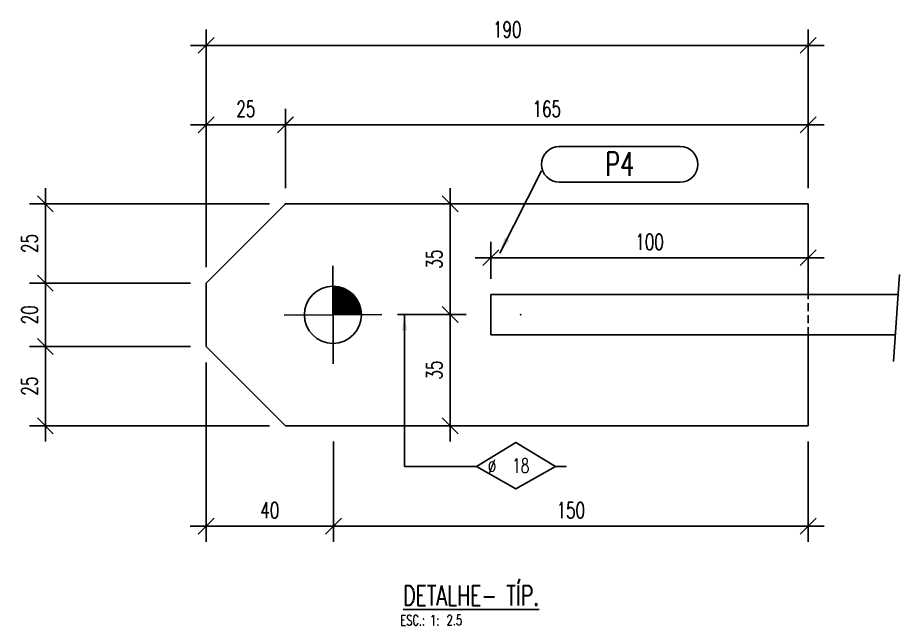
# Model space of a CAD drawing. Extents: x -42342 to -30966, y 6373 to 13845.
# Drawn here: x -42341.9 to -42063.6, y 13273.1 to 13464.8 of the extents above; entities that cross this region are included whole.
import ezdxf
from ezdxf.enums import TextEntityAlignment as Align

# ---------------------------------------------------------------- set-up
doc = ezdxf.new("R2010")
doc.units = 0
doc.header["$LTSCALE"] = 10
doc.header["$MEASUREMENT"] = 0
doc.linetypes.add('DASHDOT', pattern=[1, 0.5, -0.25, 0, -0.25])
doc.linetypes.add('HIDDEN', pattern=[0.375, 0.25, -0.125])
doc.layers.get('0').update_dxf_attribs({"linetype": 'CONTINUOUS'})
doc.layers.get('Defpoints').update_dxf_attribs({"linetype": 'CONTINUOUS'})
for name, color, linetype in [('A', 2, 'DASHDOT'), ('CONTORNO3', 1, 'CONTINUOUS'), ('FORIR', 4, 'CONTINUOUS'), ('G', 3, 'CONTINUOUS'), ('POS_BOX', 6, 'CONTINUOUS'), ('POS_NOT', 2, 'CONTINUOUS'), ('TEXTOS', 4, 'CONTINUOUS'), ('TR', 6, 'HIDDEN')]:
    doc.layers.add(name, color=color, linetype=linetype)
doc.styles.add('1', font='romans', dxfattribs={"width": 0.7, "height": 2.8})
doc.styles.add('MARK', font='ROMANS', dxfattribs={"width": 0.7})
doc.styles.add('POS', font='ROMANS', dxfattribs={"width": 0.7})
doc.styles.add('ROMANS', font='romans.shx', dxfattribs={"width": 0.7})
doc.dimstyles.new('1-2.5', dxfattribs={"dimscale": 2.5, "dimtxt": 2, "dimasz": 2, "dimexe": 2, "dimexo": 2, "dimgap": 1, "dimtad": 1, "dimdec": 0, "dimzin": 0, "dimdsep": 46, "dimtxsty": 'ROMANS', "dimblk": 'OBLIQUE', "dimcen": 0, "dimdle": 2, "dimclrd": 1, "dimclre": 1, "dimclrt": 4, "dimadec": 0, "dimazin": 0, "dimtfac": 1, "dimtdec": 0, "dimtofl": 0, "dimtmove": 0, "dimatfit": 3, "dimfxl": 1, "dimtfill": 1, "dimtolj": 1, "dimtzin": 0, "dimarcsym": 0})

# ---------------------------------------------------------------- blocks, each defined once
blk = doc.blocks.new('P8_LAM')
at = {"layer": 'POS_BOX'}
blk.add_lwpolyline([(17.5, 3.06, -1), (17.5, -1.44), (2.25, -1.44, -1), (2.25, 3.06), (17.5, 3.06)], format="xyb", dxfattribs=at)
at = {"style": 'POS', "width": 0.7}
blk.add_attdef('POS_PEZ', text='', height=3, dxfattribs=at).set_placement((9.88, -0.64), align=Align.CENTER)
at = {"style": 'POS', "width": 0.7, "flags": 1}
for tag, p in [('MAR_PEZ', (0, -2.12)), ('QTA_PEZ', (0, -2.58)), ('SUN_LIS', (0, -3.56)), ('PUN_LIS', (0, -3.1)), ('COD_PEZ', (0, -4.51)), ('MCL_PEZ', (0, -4.05)), ('DIM_PRO', (0, -5.06))]:
    blk.add_attdef(tag, p, '', height=0.3, dxfattribs=at)
at = {"layer": 'POS_NOT', "style": 'POS', "width": 0.7}
blk.add_attdef('NOT_PEZ', (26.01, -8.64), '', height=2.4, dxfattribs=at)
blk = doc.blocks.new('_OBLIQUE')
at = {"color": 0, "linetype": 'ByBlock'}
blk.add_line((-0.5, -0.5), (0.5, 0.5), dxfattribs=at)
blk = doc.blocks.new('M16')
for p, q in [((0, 15.43), (0, -15.43)), ((-15.43, 0), (15.43, 0))]:
    blk.add_line(p, q)
at = {"color": 4, "const_width": 9.01}
blk.add_lwpolyline([(4.51, 0, 0.414214), (0, 4.51)], format="xyb", dxfattribs=at)
at = {"color": 4}
blk.add_circle((0, 0), 9, dxfattribs=at)
at = {"flags": 1}
blk.add_attdef('TOLE', (16.67, -8.27), '', height=5.26, dxfattribs=at)
blk = doc.blocks.new('3D_INFOPOS')
blk.add_point((0, 0))
at = {"layer": 'FORIR', "flags": 1}
blk.add_attdef('POS_PEZ', (7.55, -4.31), '', height=5.26, dxfattribs=at)
blk = doc.blocks.new('*D31')
at = {"color": 1, "lineweight": -2, "transparency": 16777216}
for p, q in [((-42257.41, 13411.05), (-42257.41, 13436.02)), ((-42092.41, 13411.05), (-42092.41, 13436.02)), ((-42262.41, 13431.02), (-42087.41, 13431.02))]:
    blk.add_line(p, q, dxfattribs=at)
at = {"layer": 'Defpoints', "color": 0, "transparency": 16777216}
for p in [(-42092.41, 13431.02), (-42257.41, 13406.05), (-42092.41, 13406.05)]:
    blk.add_point(p, dxfattribs=at)
at = {"color": 1, "lineweight": -2, "transparency": 16777216, "xscale": 5, "yscale": 5, "zscale": 5, "rotation": 180}
blk.add_blockref('_OBLIQUE', (-42257.41, 13431.02), dxfattribs=at)
at = {"color": 1, "lineweight": -2, "transparency": 16777216, "xscale": 5, "yscale": 5, "zscale": 5}
blk.add_blockref('_OBLIQUE', (-42092.41, 13431.02), dxfattribs=at)
at = {"color": 4, "transparency": 16777216, "insert": (-42174.91, 13436.02), "char_height": 5, "attachment_point": 5, "style": 'ROMANS', "bg_fill": 3, "box_fill_scale": 1.25, "bg_fill_color": 256, "bg_fill_true_color": 13158600, "bg_fill_transparency": 0}
blk.add_mtext('\\A1;165', dxfattribs=at)
blk = doc.blocks.new('*D32')
at = {"color": 1, "lineweight": -2, "transparency": 16777216}
for p, q in [((-42282.39, 13386.05), (-42282.39, 13436.02)), ((-42257.39, 13411.05), (-42257.39, 13436.02)), ((-42252.39, 13431.02), (-42287.39, 13431.02))]:
    blk.add_line(p, q, dxfattribs=at)
at = {"layer": 'Defpoints', "color": 0, "transparency": 16777216}
for p in [(-42282.39, 13431.02), (-42257.39, 13406.05), (-42282.39, 13381.05)]:
    blk.add_point(p, dxfattribs=at)
at = {"color": 1, "lineweight": -2, "transparency": 16777216, "xscale": 5, "yscale": 5, "zscale": 5, "rotation": 180}
blk.add_blockref('_OBLIQUE', (-42282.39, 13431.02), dxfattribs=at)
at = {"color": 1, "lineweight": -2, "transparency": 16777216, "xscale": 5, "yscale": 5, "zscale": 5}
blk.add_blockref('_OBLIQUE', (-42257.39, 13431.02), dxfattribs=at)
at = {"color": 4, "transparency": 16777216, "insert": (-42269.89, 13436.02), "char_height": 5, "attachment_point": 5, "style": 'ROMANS', "bg_fill": 3, "box_fill_scale": 1.25, "bg_fill_color": 256, "bg_fill_true_color": 13158600, "bg_fill_transparency": 0}
blk.add_mtext('\\A1;25', dxfattribs=at)
blk = doc.blocks.new('*D33')
at = {"color": 1, "lineweight": -2, "transparency": 16777216}
for p, q in [((-42333.16, 13411.05), (-42333.16, 13376.05)), ((-42262.39, 13406.05), (-42338.16, 13406.05)), ((-42287.39, 13381.05), (-42338.16, 13381.05))]:
    blk.add_line(p, q, dxfattribs=at)
at = {"layer": 'Defpoints', "color": 0, "transparency": 16777216}
for p in [(-42257.39, 13406.05), (-42333.16, 13381.05), (-42282.39, 13381.05)]:
    blk.add_point(p, dxfattribs=at)
at = {"color": 1, "lineweight": -2, "transparency": 16777216, "xscale": 5, "yscale": 5, "zscale": 5}
for p, rotation in [((-42333.16, 13406.05), 90), ((-42333.16, 13381.05), 270)]:
    blk.add_blockref('_OBLIQUE', p, dxfattribs=dict(at, rotation=rotation))
at = {"color": 4, "transparency": 16777216, "insert": (-42338.16, 13393.55), "char_height": 5, "attachment_point": 5, "rotation": 90, "style": 'ROMANS', "bg_fill": 3, "box_fill_scale": 1.25, "bg_fill_color": 256, "bg_fill_true_color": 13158600, "bg_fill_transparency": 0}
blk.add_mtext('\\A1;25', dxfattribs=at)
blk = doc.blocks.new('*D34')
at = {"color": 1, "lineweight": -2, "transparency": 16777216}
for p, q in [((-42333.16, 13386.05), (-42333.16, 13356.06)), ((-42287.41, 13381.05), (-42338.16, 13381.05)), ((-42287.31, 13361.06), (-42338.16, 13361.06))]:
    blk.add_line(p, q, dxfattribs=at)
at = {"layer": 'Defpoints', "color": 0, "transparency": 16777216}
for p in [(-42282.41, 13381.05), (-42333.16, 13361.06), (-42282.31, 13361.06)]:
    blk.add_point(p, dxfattribs=at)
at = {"color": 1, "lineweight": -2, "transparency": 16777216, "xscale": 5, "yscale": 5, "zscale": 5}
for p, rotation in [((-42333.16, 13381.05), 90), ((-42333.16, 13361.06), 270)]:
    blk.add_blockref('_OBLIQUE', p, dxfattribs=dict(at, rotation=rotation))
at = {"color": 4, "transparency": 16777216, "insert": (-42338.16, 13371.06), "char_height": 5, "attachment_point": 5, "rotation": 90, "style": 'ROMANS', "bg_fill": 3, "box_fill_scale": 1.25, "bg_fill_color": 256, "bg_fill_true_color": 13158600, "bg_fill_transparency": 0}
blk.add_mtext('\\A1;20', dxfattribs=at)
blk = doc.blocks.new('*D35')
at = {"color": 1, "lineweight": -2, "transparency": 16777216}
for p, q in [((-42333.16, 13366.06), (-42333.16, 13331.05)), ((-42287.31, 13361.06), (-42338.16, 13361.06)), ((-42262.39, 13336.05), (-42338.16, 13336.05))]:
    blk.add_line(p, q, dxfattribs=at)
at = {"layer": 'Defpoints', "color": 0, "transparency": 16777216}
for p in [(-42282.31, 13361.06), (-42333.16, 13336.05), (-42257.39, 13336.05)]:
    blk.add_point(p, dxfattribs=at)
at = {"color": 1, "lineweight": -2, "transparency": 16777216, "xscale": 5, "yscale": 5, "zscale": 5}
for p, rotation in [((-42333.16, 13361.06), 90), ((-42333.16, 13336.05), 270)]:
    blk.add_blockref('_OBLIQUE', p, dxfattribs=dict(at, rotation=rotation))
at = {"color": 4, "transparency": 16777216, "insert": (-42338.16, 13348.56), "char_height": 5, "attachment_point": 5, "rotation": 90, "style": 'ROMANS', "bg_fill": 3, "box_fill_scale": 1.25, "bg_fill_color": 256, "bg_fill_true_color": 13158600, "bg_fill_transparency": 0}
blk.add_mtext('\\A1;25', dxfattribs=at)
blk = doc.blocks.new('*D36')
at = {"color": 1, "lineweight": -2, "transparency": 16777216}
for p, q in [((-42205.4, 13366.13), (-42205.4, 13411.05)), ((-42202.17, 13406.05), (-42210.4, 13406.05)), ((-42221.97, 13371.13), (-42200.4, 13371.13))]:
    blk.add_line(p, q, dxfattribs=at)
at = {"layer": 'Defpoints', "color": 0, "transparency": 16777216}
for p in [(-42205.4, 13406.05), (-42197.17, 13406.05), (-42226.97, 13371.13)]:
    blk.add_point(p, dxfattribs=at)
at = {"color": 1, "lineweight": -2, "transparency": 16777216, "xscale": 5, "yscale": 5, "zscale": 5}
for p, rotation in [((-42205.4, 13406.05), 90), ((-42205.4, 13371.13), 270)]:
    blk.add_blockref('_OBLIQUE', p, dxfattribs=dict(at, rotation=rotation))
at = {"color": 4, "transparency": 16777216, "insert": (-42210.4, 13388.59), "char_height": 5, "attachment_point": 5, "rotation": 90, "style": 'ROMANS', "bg_fill": 3, "box_fill_scale": 1.25, "bg_fill_color": 256, "bg_fill_true_color": 13158600, "bg_fill_transparency": 0}
blk.add_mtext('\\A1;35', dxfattribs=at)
blk = doc.blocks.new('*D37')
at = {"color": 1, "lineweight": -2, "transparency": 16777216}
for p, q in [((-42205.4, 13376.13), (-42205.4, 13331.05)), ((-42221.97, 13371.13), (-42200.4, 13371.13)), ((-42221.97, 13336.05), (-42200.4, 13336.05))]:
    blk.add_line(p, q, dxfattribs=at)
at = {"layer": 'Defpoints', "color": 0, "transparency": 16777216}
for p in [(-42226.97, 13371.13), (-42226.97, 13336.05), (-42205.4, 13336.05)]:
    blk.add_point(p, dxfattribs=at)
at = {"color": 1, "lineweight": -2, "transparency": 16777216, "xscale": 5, "yscale": 5, "zscale": 5}
for p, rotation in [((-42205.4, 13371.13), 90), ((-42205.4, 13336.05), 270)]:
    blk.add_blockref('_OBLIQUE', p, dxfattribs=dict(at, rotation=rotation))
at = {"color": 4, "transparency": 16777216, "insert": (-42210.4, 13353.59), "char_height": 5, "attachment_point": 5, "rotation": 90, "style": 'ROMANS', "bg_fill": 3, "box_fill_scale": 1.25, "bg_fill_color": 256, "bg_fill_true_color": 13158600, "bg_fill_transparency": 0}
blk.add_mtext('\\A1;35', dxfattribs=at)
blk = doc.blocks.new('*D38')
at = {"color": 1, "lineweight": -2, "transparency": 16777216}
for p, q in [((-42282.39, 13386.86), (-42282.39, 13461.07)), ((-42092.41, 13411.05), (-42092.41, 13461.07)), ((-42287.39, 13456.07), (-42087.41, 13456.07))]:
    blk.add_line(p, q, dxfattribs=at)
at = {"layer": 'Defpoints', "color": 0, "transparency": 16777216}
for p in [(-42092.41, 13456.07), (-42092.41, 13406.05), (-42282.39, 13381.86)]:
    blk.add_point(p, dxfattribs=at)
at = {"color": 1, "lineweight": -2, "transparency": 16777216, "xscale": 5, "yscale": 5, "zscale": 5, "rotation": 180}
blk.add_blockref('_OBLIQUE', (-42282.39, 13456.07), dxfattribs=at)
at = {"color": 1, "lineweight": -2, "transparency": 16777216, "xscale": 5, "yscale": 5, "zscale": 5}
blk.add_blockref('_OBLIQUE', (-42092.41, 13456.07), dxfattribs=at)
at = {"color": 4, "transparency": 16777216, "insert": (-42187.4, 13461.07), "char_height": 5, "attachment_point": 5, "style": 'ROMANS', "bg_fill": 3, "box_fill_scale": 1.25, "bg_fill_color": 256, "bg_fill_true_color": 13158600, "bg_fill_transparency": 0}
blk.add_mtext('\\A1;190', dxfattribs=at)
blk = doc.blocks.new('*D39')
at = {"color": 1, "lineweight": -2, "transparency": 16777216}
for p, q in [((-42242.24, 13331.05), (-42242.24, 13299.39)), ((-42092.4, 13331.05), (-42092.4, 13299.39)), ((-42247.24, 13304.39), (-42087.4, 13304.39))]:
    blk.add_line(p, q, dxfattribs=at)
at = {"layer": 'Defpoints', "color": 0, "transparency": 16777216}
for p in [(-42242.24, 13336.05), (-42092.4, 13336.05), (-42092.4, 13304.39)]:
    blk.add_point(p, dxfattribs=at)
at = {"color": 1, "lineweight": -2, "transparency": 16777216, "xscale": 5, "yscale": 5, "zscale": 5, "rotation": 180}
blk.add_blockref('_OBLIQUE', (-42242.24, 13304.39), dxfattribs=at)
at = {"color": 1, "lineweight": -2, "transparency": 16777216, "xscale": 5, "yscale": 5, "zscale": 5}
blk.add_blockref('_OBLIQUE', (-42092.4, 13304.39), dxfattribs=at)
at = {"color": 4, "transparency": 16777216, "insert": (-42167.32, 13309.39), "char_height": 5, "attachment_point": 5, "style": 'ROMANS', "bg_fill": 3, "box_fill_scale": 1.25, "bg_fill_color": 256, "bg_fill_true_color": 13158600, "bg_fill_transparency": 0}
blk.add_mtext('\\A1;150', dxfattribs=at)
blk = doc.blocks.new('*D40')
at = {"color": 1, "lineweight": -2, "transparency": 16777216}
for p, q in [((-42282.41, 13356.05), (-42282.41, 13299.39)), ((-42242.24, 13331.05), (-42242.24, 13299.39)), ((-42237.24, 13304.39), (-42287.41, 13304.39))]:
    blk.add_line(p, q, dxfattribs=at)
at = {"layer": 'Defpoints', "color": 0, "transparency": 16777216}
for p in [(-42282.41, 13361.05), (-42242.24, 13336.05), (-42282.41, 13304.39)]:
    blk.add_point(p, dxfattribs=at)
at = {"color": 1, "lineweight": -2, "transparency": 16777216, "xscale": 5, "yscale": 5, "zscale": 5, "rotation": 180}
blk.add_blockref('_OBLIQUE', (-42282.41, 13304.39), dxfattribs=at)
at = {"color": 1, "lineweight": -2, "transparency": 16777216, "xscale": 5, "yscale": 5, "zscale": 5}
blk.add_blockref('_OBLIQUE', (-42242.24, 13304.39), dxfattribs=at)
at = {"color": 4, "transparency": 16777216, "insert": (-42262.32, 13309.39), "char_height": 5, "attachment_point": 5, "style": 'ROMANS', "bg_fill": 3, "box_fill_scale": 1.25, "bg_fill_color": 256, "bg_fill_true_color": 13158600, "bg_fill_transparency": 0}
blk.add_mtext('\\A1;40', dxfattribs=at)
blk = doc.blocks.new('new blockgkljdflgjflkgjldkgjfççl584gf654gggg')
at = {"color": 1}
blk.add_lwpolyline([(0, 0), (1.36, 0), (6.31, 3.05), (11.32, 0), (12.67, 0), (11.32, 0), (6.31, -2.81), (1.36, 0)], dxfattribs=at)
at = {"color": 7, "style": 'MARK', "width": 0.7}
blk.add_text('%%C', height=1.8, dxfattribs=at).set_placement((2.79, -0.91))
at = {"style": '1', "width": 0.7}
blk.add_attdef('FURO', text='', height=1.8, dxfattribs=at).set_placement((6.95, -0.77), align=Align.CENTER)
blk = doc.blocks.new('Título')
at = {"color": 4, "style": 'ROMANS', "width": 0.7}
blk.add_attdef('%%UTITULO', (0.62, 0.39), '', height=2.5, dxfattribs=at)
at = {"layer": 'TEXTOS', "style": '1', "width": 0.7}
blk.add_text('ESC.: 1:', height=1.3, dxfattribs=at).set_placement((0.29, -2.13))
blk.add_attdef('ESCALA', (6.12, -2.12), '', height=1.3, dxfattribs=at)
blk = doc.blocks.new('*D57')
at = {"color": 1, "lineweight": -2, "transparency": 16777216}
for p, q in [((-42192.55, 13382.41), (-42192.55, 13394.06)), ((-42092.39, 13382.41), (-42092.39, 13394.06)), ((-42197.55, 13389.06), (-42087.39, 13389.06))]:
    blk.add_line(p, q, dxfattribs=at)
at = {"layer": 'Defpoints', "color": 0, "transparency": 16777216}
for p in [(-42092.39, 13389.06), (-42192.55, 13377.41), (-42092.39, 13377.41)]:
    blk.add_point(p, dxfattribs=at)
at = {"color": 1, "lineweight": -2, "transparency": 16777216, "xscale": 5, "yscale": 5, "zscale": 5, "rotation": 180}
blk.add_blockref('_OBLIQUE', (-42192.55, 13389.06), dxfattribs=at)
at = {"color": 1, "lineweight": -2, "transparency": 16777216, "xscale": 5, "yscale": 5, "zscale": 5}
blk.add_blockref('_OBLIQUE', (-42092.39, 13389.06), dxfattribs=at)
at = {"color": 4, "transparency": 16777216, "insert": (-42142.47, 13394.06), "char_height": 5, "attachment_point": 5, "style": 'ROMANS', "bg_fill": 3, "box_fill_scale": 1.25, "bg_fill_color": 256, "bg_fill_true_color": 13158600, "bg_fill_transparency": 0}
blk.add_mtext('\\A1;100', dxfattribs=at)

msp = doc.modelspace()

# ---------------------------------------------------------------- linework, layer by layer
msp.add_line((-42063.63, 13383.73), (-42065.43, 13356.31))
at = {"layer": 'A'}
msp.add_point((-42257.41, 13406.05), dxfattribs=at)
at = {"layer": 'G'}
for p, q in [((-42282.41, 13381.05), (-42257.39, 13406.05)), ((-42257.41, 13406.05), (-42257.39, 13406.05)), ((-42257.39, 13406.05), (-42092.39, 13406.05)), ((-42092.39, 13377.4), (-42092.39, 13406.05)), ((-42282.41, 13381.05), (-42282.39, 13381.05)), ((-42282.41, 13361.05), (-42282.41, 13381.05)), ((-42282.39, 13361.05), (-42282.39, 13381.05)), ((-42192.55, 13377.41), (-42064.04, 13377.41)), ((-42192.55, 13364.71), (-42192.55, 13377.41)), ((-42192.55, 13364.71), (-42064.88, 13364.71)), ((-42092.39, 13336.05), (-42092.39, 13364.7)), ((-42282.41, 13361.05), (-42282.39, 13361.05)), ((-42282.41, 13361.05), (-42257.41, 13336.05)), ((-42282.39, 13361.05), (-42257.39, 13336.05)), ((-42257.41, 13336.05), (-42257.39, 13336.05)), ((-42257.41, 13336.05), (-42092.39, 13336.05)), ((-42092.41, 13336.05), (-42092.39, 13336.05))]:
    msp.add_line(p, q, dxfattribs=at)
msp.add_point((-42257.41, 13406.05), dxfattribs=at)
at = {"layer": 'TR'}
for p, q in [((-42257.41, 13406.05), (-42257.39, 13406.05)), ((-42092.41, 13406.05), (-42092.39, 13406.05)), ((-42092.39, 13364.7), (-42092.39, 13377.4))]:
    msp.add_line(p, q, dxfattribs=at)
msp.add_point((-42257.41, 13406.05), dxfattribs=at)

# ---------------------------------------------------------------- block references
ref = msp.add_blockref('P8_LAM', (-42176.57, 13416.49), dxfattribs=dict(xscale=2.5, yscale=2.5, zscale=10))
ref.add_attrib('POS_PEZ', 'P4', dxfattribs={"height": 7.5, "style": 'POS', "width": 0.7}).set_placement((-42151.87, 13414.88), align=Align.CENTER)
at = {"rotation": 0.264023088471686}
for name, p in [('M16', (-42242.4, 13371.05)), ('3D_INFOPOS', (-42183.13, 13371.05))]:
    msp.add_blockref(name, p, dxfattribs=at)
ref = msp.add_blockref('Título', (-42221.83, 13278.4), dxfattribs=dict(xscale=2.5, yscale=2.5, zscale=5))
ref.add_attrib('%%UTITULO', '%%UDETALHE- TÍP.', (-42220.28, 13279.37), dxfattribs={"color": 4, "height": 6.25, "style": 'ROMANS', "width": 0.7})
ref.add_attrib('ESCALA', '2.5', (-42206.52, 13273.1), dxfattribs={"color": 4, "height": 3.25, "style": '1', "width": 0.7})

# ---------------------------------------------------------------- leaders
msp.add_leader([(-42189.75, 13390.5), (-42176.57, 13416.49)], dimstyle='1-2.5')

# ---------------------------------------------------------------- next in the draw order: dimensions: what is measured, and where the dimension line sits
dim = msp.add_linear_dim(base=(-42092.41, 13431.02), p1=(-42257.41, 13406.05), p2=(-42092.41, 13406.05), dimstyle='1-2.5')
dim.commit()
dim.dimension.update_dxf_attribs({"geometry": '*D31', "text_midpoint": (-42174.91, 13436.02)})

# ---------------------------------------------------------------- next in the draw order: dimensions: what is measured, and where the dimension line sits
dim = msp.add_linear_dim(base=(-42282.39, 13431.02), p1=(-42257.39, 13406.05), p2=(-42282.39, 13381.05), dimstyle='1-2.5')
dim.commit()
dim.dimension.update_dxf_attribs({"geometry": '*D32', "text_midpoint": (-42269.89, 13436.02)})
dim = msp.add_linear_dim(base=(-42205.4, 13406.05), p1=(-42226.97, 13371.13), p2=(-42197.17, 13406.05), angle=90, dimstyle='1-2.5')
dim.commit()
dim.dimension.update_dxf_attribs({"geometry": '*D36', "text_midpoint": (-42210.4, 13388.59)})

# ---------------------------------------------------------------- next in the draw order: dimensions: what is measured, and where the dimension line sits
for base, p1, p2, picture, middle in [((-42333.16, 13381.05), (-42257.39, 13406.05), (-42282.39, 13381.05), '*D33', (-42338.16, 13393.55)), ((-42205.4, 13336.05), (-42226.97, 13371.13), (-42226.97, 13336.05), '*D37', (-42210.4, 13353.59))]:
    dim = msp.add_linear_dim(base=base, p1=p1, p2=p2, angle=90, dimstyle='1-2.5')
    dim.commit()
    dim.dimension.update_dxf_attribs({"geometry": picture, "text_midpoint": middle})

# ---------------------------------------------------------------- next in the draw order: dimensions: what is measured, and where the dimension line sits
dim = msp.add_linear_dim(base=(-42333.16, 13361.06), p1=(-42282.41, 13381.05), p2=(-42282.31, 13361.06), angle=90, dimstyle='1-2.5')
dim.commit()
dim.dimension.update_dxf_attribs({"geometry": '*D34', "text_midpoint": (-42338.16, 13371.06)})
dim = msp.add_linear_dim(base=(-42092.4, 13304.39), p1=(-42242.24, 13336.05), p2=(-42092.4, 13336.05), dimstyle='1-2.5')
dim.commit()
dim.dimension.update_dxf_attribs({"geometry": '*D39', "text_midpoint": (-42167.32, 13309.39)})

# ---------------------------------------------------------------- next in the draw order: linework, layer by layer
at = {"layer": 'CONTORNO3'}
msp.add_line((-42219.79, 13323.16), (-42199.74, 13323.16), dxfattribs=at)

# ---------------------------------------------------------------- next in the draw order: block references
at = {"xscale": 2.5, "yscale": 2.5, "zscale": 5}
msp.add_blockref('new blockgkljdflgjflkgjldkgjfççl584gf654gggg', (-42200.49, 13323.16), dxfattribs=at).add_auto_attribs({'FURO': '18'})

# ---------------------------------------------------------------- next in the draw order: dimensions: what is measured, and where the dimension line sits
dim = msp.add_linear_dim(base=(-42092.41, 13456.07), p1=(-42282.39, 13381.86), p2=(-42092.41, 13406.05), dimstyle='1-2.5')
dim.commit()
dim.dimension.update_dxf_attribs({"geometry": '*D38', "text_midpoint": (-42187.4, 13461.07)})
dim = msp.add_linear_dim(base=(-42333.16, 13336.05), p1=(-42282.31, 13361.06), p2=(-42257.39, 13336.05), angle=90, dimstyle='1-2.5')
dim.commit()
dim.dimension.update_dxf_attribs({"geometry": '*D35', "text_midpoint": (-42338.16, 13348.56)})

# ---------------------------------------------------------------- next in the draw order: leaders
msp.add_leader([(-42219.79, 13371.13), (-42219.79, 13323.16)], dimstyle='1-2.5', override={"dimgap": 1, "dimtad": 0})

# ---------------------------------------------------------------- next in the draw order: block references
ref = msp.add_blockref('P8_LAM', (-42176.57, 13416.49), dxfattribs=dict(xscale=2.5, yscale=2.5, zscale=2.5))
ref.add_attrib('POS_PEZ', 'P4', dxfattribs={"height": 7.5, "style": 'POS', "width": 0.7}).set_placement((-42151.87, 13414.88), align=Align.CENTER)

# ---------------------------------------------------------------- next in the draw order: dimensions: what is measured, and where the dimension line sits
for base, p1, p2, picture, middle in [((-42092.39, 13389.06), (-42192.55, 13377.41), (-42092.39, 13377.41), '*D57', (-42142.47, 13394.06)), ((-42282.41, 13304.39), (-42242.24, 13336.05), (-42282.41, 13361.05), '*D40', (-42262.32, 13309.39))]:
    dim = msp.add_linear_dim(base=base, p1=p1, p2=p2, dimstyle='1-2.5')
    dim.commit()
    dim.dimension.update_dxf_attribs({"geometry": picture, "text_midpoint": middle})

doc.saveas('drawing.dxf')
